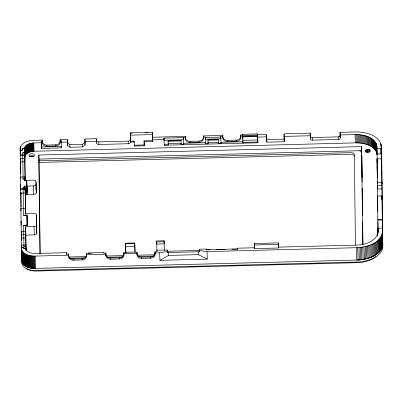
<?xml version="1.0" encoding="UTF-8"?>
<svg xmlns="http://www.w3.org/2000/svg" width="403" height="403" viewBox="0 0 403 403"><rect width="100%" height="100%" fill="white"/><g stroke="black" fill="none" stroke-linecap="round" stroke-linejoin="round"><path stroke-width="0.6" d="M20.16 148.259L20.165 150.097L22.407 150.037L22.392 148.591L24.633 148.536C25.122 144.365 30.245 143.075 33.781 142.939L41.252 142.748L41.237 141.312L42.229 141.287L42.214 140.113L33.751 140.335C28.553 140.556 21.314 142.33 20.16 148.259L20.352 155.805M20.558 161.019L20.694 159.845M24.669 148.007L25.193 180.453M377.994 229.7L377.455 196.054L381.938 195.939L382.482 231.559L382.326 228.103L377.843 228.224C380.049 240.097 365.803 245.13 356.378 245.1L278.468 247.135L278.478 248.006L254.57 248.631L254.429 243.533L278.337 242.908L278.478 248.006M21.772 260.847C21.848 263.804 24.502 265.864 27.001 266.937A13.707 7.959 -1.9 0 0 34.028 268.438L356.816 260.071C366.745 259.653 380.558 256.268 382.759 244.943L382.326 228.103M382.759 244.943L382.371 231.831M382.785 244.198L382.719 245.392A26.16 15.193 -1.9 0 1 381.56 248.928L380.019 251.17A26.16 15.193 -1.9 0 1 376.639 254.228L373.757 255.991A26.16 15.193 -1.9 0 1 368.669 258.106L364.891 259.119A26.16 15.193 -1.9 0 1 358.872 259.97L356.816 260.071L356.408 247.704C366.332 247.286 380.15 243.901 382.351 232.581M20.634 160.122L20.578 162.605L20.477 159.517M20.699 162.152L20.755 173.683M24.915 156.581C25.691 152.591 30.563 151.402 34.059 151.251L355.31 142.874C363.531 142.743 375.757 145.151 377.132 154.898L376.82 145.972C374.775 136.672 363.163 134.466 355.038 134.567L340.097 134.955L340.187 137.791A1.995 1.622 -0.7 0 1 338.248 139.468L312.35 140.143A1.995 1.622 -0.7 0 1 310.305 138.572L310.179 133.131L285.027 133.786L284.039 134.39L284.236 141.715L266.806 142.168L266.605 134.844L265.602 134.29L257.507 134.506M365.38 150.757C366.025 149.115 368.463 149.065 369.798 149.845L370.312 150.485L370.14 151.332C368.957 152.47 366.811 152.601 365.602 151.452L365.38 150.757L365.415 151.911M42.214 140.113L42.28 142.692A4.483 3.652 -0.7 0 0 46.879 146.224L55.846 145.992A4.483 3.652 -0.7 0 0 60.208 142.224L60.148 139.65L67.246 139.463L67.351 142.702L69.91 144.667L82.61 144.339L85.033 142.244L84.927 139L96.272 138.708L96.312 139.922A2.489 2.03 -0.7 0 0 98.871 141.886L128.214 141.121A2.494 2.03 -0.7 0 0 130.637 139.03M67.246 139.463L67.387 145.307L69.941 147.271L82.64 146.944L85.063 144.848L85.033 142.244M376.82 145.972L376.881 148.757L380.367 148.667L381.359 148.062C381.379 135.262 365.244 131.645 355.003 131.962L340.061 132.35L340.097 134.955M377.415 178.121L377.057 154.057L380.548 153.966L381.535 153.362L381.359 148.062M68.51 254.056L68.525 255.21L35.152 256.081C29.782 256.253 21.304 254.338 21.349 247.613L23.591 247.553L23.601 248.424L25.842 248.364C26.427 252.51 31.625 253.532 35.121 253.477L66.5 252.661L66.52 254.107L68.51 254.056L68.57 256.62A4.483 3.652 -0.7 0 0 73.175 260.152L82.141 259.915A4.483 3.652 -0.7 0 0 86.499 256.152L86.438 253.588L88.433 253.537L88.428 252.958L103.868 252.555L103.873 253.134L105.863 253.079L105.924 255.643A4.483 3.652 -0.7 0 0 110.528 259.174L119.495 258.943A4.483 3.652 -0.7 0 0 123.857 255.18L123.797 252.616L125.786 252.56L125.519 243.226L134.733 242.984L135 252.318L136.995 252.268L137.055 254.832A4.483 3.652 -0.7 0 0 141.66 258.363L150.626 258.132A4.483 3.652 -0.7 0 0 154.984 254.364L154.923 251.799L156.918 251.749L156.898 250.162L167.356 250.031L167.371 251.351L159.669 252.837L159.915 260.338L168.509 255.416L198.432 254.641L207.273 259.099L207.026 251.603L199.289 250.52L199.273 249.2L206.21 249.019L206.245 250.152M167.411 252.57L199.329 251.739L199.314 250.414L167.396 251.245L167.411 252.57L167.371 251.351M257.582 133.917L257.598 135.07L242.656 135.463L242.641 134.31L257.582 133.917L257.648 135.952M152.399 137.247L185.41 136.395L185.471 138.959A4.483 3.652 -0.7 0 0 190.075 142.491L199.042 142.259A4.483 3.652 -0.7 0 0 203.404 138.491L203.344 135.927L222.768 135.423L222.829 137.987A4.483 3.652 -0.7 0 0 227.433 141.518L236.4 141.282A4.483 3.652 -0.7 0 0 240.757 137.519L240.747 136.36A4.483 3.652 -0.7 0 1 236.385 140.128L227.418 140.36A4.483 3.652 -0.7 0 1 222.814 136.829L222.829 137.987M242.682 136.305L257.623 135.917L257.855 142.783L242.908 143.171L242.707 136.058L240.712 136.113L240.697 134.955L242.566 134.904M60.163 140.808L61.16 140.778L61.362 147.906L41.444 148.425L41.252 142.748M203.359 137.085L205.349 137.035L205.399 139.206L220.839 138.803L220.789 136.632L222.778 136.577L222.768 135.423M205.354 137.468L220.794 137.065M242.687 136.884L257.633 136.491L257.855 142.783M67.276 142.068L61.175 142.229L61.16 140.778M185.41 136.395L185.425 137.554L164.011 138.113L164.026 139.544L152.546 139.846L152.304 132.265L130.386 132.834L130.416 135.146L152.329 134.577L152.304 132.265M257.663 137.106L266.63 136.869M284.06 136.416L310.209 135.735M130.617 141.231L134.128 141.141L134.199 141.947L130.683 142.037L130.386 132.834M168.061 140.788L181.012 140.451L181.053 140.914L168.101 141.251L168.061 140.788L168.197 144.828L164.212 144.934L164.217 145.221L242.908 143.171L242.893 141.725L220.98 142.294L220.99 143.453L218.502 143.518L218.366 139.473L207.908 139.745L208.044 143.79L205.55 143.856L205.349 137.035M310.179 133.131L310.275 135.967A1.995 1.622 -0.7 0 0 312.32 137.539L338.218 136.864A1.995 1.622 -0.7 0 0 340.157 135.186L340.061 132.35M266.403 139.574L284.573 139.1M85.063 144.848L84.957 141.604L96.302 141.312L96.342 142.526A2.489 2.03 -0.7 0 0 98.901 144.491L128.25 143.725A2.494 2.03 -0.7 0 0 130.673 141.634L130.597 137.811M41.444 148.425L41.423 146.974L61.347 146.455L61.362 147.906M144.294 145.77L144.224 144.959L134.264 145.216L134.33 146.027L144.294 145.77L144.088 140.879L152.53 140.657L152.601 141.468L144.158 141.69M181.012 140.451L181.149 144.491L183.637 144.425L183.622 143.267L205.535 142.697L205.55 143.856M24.472 151.16L24.392 148.687L22.644 148.732L22.659 150.178L20.17 150.243L20.593 178.191L20.493 177.083L24.986 176.962L25.082 178.076L24.744 155.664L20.256 155.78M24.392 148.687L24.442 152.737L22.689 152.782L23.067 176.882M22.694 152.928L24.689 152.873L24.966 161.185M20.226 154.974L24.719 154.853L24.689 152.873M40.038 254.001L38.839 155.034L361.587 146.621L361.703 150.097M20.316 158.737L24.805 158.616M40.119 253.668L38.97 159.089L361.718 150.677M38.809 160.802L350.832 152.666A3.486 2.025 -1.9 0 1 354.343 154.606L355.446 245.336M20.397 161.966L24.885 161.85M38.859 162.424L350.887 154.289A3.486 2.025 -1.9 0 1 354.398 156.223M381.495 159.346L381.958 188.881L377.475 188.997L377.001 158.883L380.492 158.792L381.495 159.346L381.671 164.646L381.535 153.362M24.82 180.922L24.754 179.068L23.011 179.113L22.986 177.018M23.434 208.754L23.112 187.506L24.855 187.46L24.84 186.015L26.583 185.969L26.512 180.468L24.774 180.514L24.754 179.068M26.83 186.105L33.555 185.929A2.494 1.446 -1.9 0 0 36.028 184.418L35.993 181.526A2.494 1.446 -1.9 0 0 33.484 180.146L26.759 180.317L26.83 186.105L27.107 194.417L33.832 194.241A2.494 1.446 -1.9 0 0 36.305 192.73L35.993 181.526M25.938 249.885L25.802 245.024L21.319 245.14L21.45 248.999L20.634 188.654L25.117 188.539L25.107 187.602L23.112 187.652M20.669 189.672L25.152 189.551L25.238 193.027L25.439 210.406L25.359 208.361L20.875 208.477L20.956 210.522L20.961 210.074M377.289 182.473L381.772 182.358M20.755 193.143L25.238 193.027M27.107 194.417L25.364 194.463L25.601 213.892M377.389 185.521L381.873 185.405M23.57 225.413L27.308 225.317M25.903 248.062L25.953 249.094L25.58 226.808L34.048 226.587A2.494 1.446 -1.9 0 0 36.522 225.076L36.396 214.804A2.494 1.446 -1.9 0 0 33.887 213.419L25.424 213.64L25.359 208.361M377.742 219.741L382.225 219.625M377.757 220.144L382.24 220.028M21.158 231.569L25.636 231.453M21.258 234.611L25.737 234.491M21.339 238.082L25.822 237.966M156.646 241.981L164.117 241.785L164.107 240.772L156.631 240.964L156.696 244.062L164.167 243.865L164.117 241.785M23.827 246.379L25.817 246.324L25.802 245.024M25.671 249.568L25.57 246.475L23.827 246.52L23.812 245.074M21.848 261.628L21.349 247.467L23.837 247.402L23.848 248.273L25.59 248.228L25.57 246.475M231.962 249.25L237.609 249.099L237.589 248.203L254.56 247.759L254.57 248.631M125.786 252.273L135 252.031M89.073 253.291L91.546 253.225M123.812 253.769L137.01 253.427L136.995 252.268M154.938 252.958L159.669 252.837M207.026 251.603L356.408 247.704M69.024 257.003L86.64 256.545M106.14 256.036L123.756 255.578M136.97 255.235L155.215 254.756M138.305 256.454L153.956 256.046M159.915 260.338L207.273 259.099M130.416 133.176L132.295 133.131M145.443 132.789L147.946 132.723M42.28 142.692L42.265 141.534A4.483 3.652 -0.7 0 0 46.869 145.07L55.836 144.833A4.483 3.652 -0.7 0 0 60.193 141.07L60.148 139.65M185.471 138.959L185.461 137.801A4.483 3.652 -0.7 0 0 190.06 141.332L199.027 141.1A4.483 3.652 -0.7 0 0 203.389 137.332L203.344 135.927M242.772 140.355L257.713 139.967M242.843 142.385L257.784 141.997M23.006 178.967L25.001 178.917L24.986 176.962M23.45 215.142L27.182 215.041L27.323 225.695M26.039 250.228L25.857 235.12L34.326 234.899A2.494 1.446 -1.9 0 0 36.799 233.387L36.396 214.804M125.529 243.805L134.743 243.563M125.595 246.581L134.809 246.344M206.21 249.019L206.22 249.739L237.594 248.928M209.998 249.82L206.22 249.739M216.275 249.653L225.06 249.427M86.454 254.746L105.878 254.238L105.863 253.079M69.81 258.242L85.406 257.849M107.243 257.3L122.839 256.902M68.57 256.62L68.555 255.462A4.483 3.652 -0.7 0 0 73.16 258.993L82.126 258.761A4.483 3.652 -0.7 0 0 86.489 254.993L86.438 253.588M105.924 255.643L105.913 254.489A4.483 3.652 -0.7 0 0 110.513 258.021L119.479 257.784A4.483 3.652 -0.7 0 0 123.842 254.021L123.797 252.616M137.055 254.832L137.04 253.673A4.483 3.652 -0.7 0 0 141.644 257.205L150.611 256.973A4.483 3.652 -0.7 0 0 154.974 253.21L154.984 254.364M21.772 260.887L21.863 261.733A13.707 7.959 -1.9 0 0 24.815 265.733L29.701 267.834L35.565 268.448L35.152 256.081M381.44 156.616L381.747 158.837L382.785 247.417A26.16 15.193 -1.9 0 1 381.631 250.953L380.084 253.195A26.16 15.193 -1.9 0 1 376.704 256.258L373.823 258.016A26.16 15.193 -1.9 0 1 368.74 260.137L364.957 261.144A26.16 15.193 -1.9 0 1 358.937 262L34.099 270.468A13.707 7.959 -1.9 0 1 27.066 268.962L24.885 267.758A13.707 7.959 -1.9 0 1 21.933 263.764L21.737 254.746M278.423 245.362L278.518 247.467M254.515 245.986L254.615 248.092M218.366 139.473L218.406 139.937L207.948 140.214L207.908 139.745M103.868 252.555L103.898 252.903M88.428 252.958L88.453 253.306M130.527 136.884L130.617 139.257M381.817 160.862L381.722 159.674A26.16 15.193 -1.9 0 0 381.465 158.495M20.84 193.299L20.906 194.412L20.896 192.624M21.152 222.577L21.087 221.464L21.152 225.604M377.41 184.03L377.379 183.022M20.739 186.564L20.639 184.498L20.76 190.78M380.367 148.667L380.548 153.966M266.605 134.844L266.806 142.168M381.298 145.725L381.747 158.837L381.656 157.644A26.16 15.193 -1.9 0 0 381.399 156.47M381.193 144.984L381.359 149.931M381.44 152.405L381.606 157.351M381.026 144.249L381.213 149.815M380.8 143.518L380.84 144.758M381.938 195.939L382.089 200.009L381.958 188.881M382.266 233.327L382.674 245.689M382.115 234.067L382.528 246.435M381.908 234.808L382.316 247.175M381.636 235.543L382.044 247.91M381.298 236.274L381.712 248.636M380.906 236.989L381.319 249.356M380.452 237.699L380.865 250.061M379.938 238.395L380.351 250.757M376.734 145.357L377.012 153.669M376.598 144.748L376.876 153.059M377.001 158.883L377.183 164.182M376.407 144.143L376.684 152.455M376.17 143.544L376.442 151.855M379.374 239.075L379.782 251.442M375.878 142.959L376.155 151.271M377.455 196.054L377.606 200.125L377.606 199.671M375.536 142.38L375.813 150.692M378.749 239.74L379.158 252.107M375.148 141.816L375.425 150.123M377.843 228.224L377.999 231.675L378.009 230.833M377.888 231.952L377.928 233.136M374.709 141.262L374.986 149.568M378.069 240.389L378.477 252.752M377.676 233.8L377.717 234.989M374.226 140.723L374.503 149.029M377.279 235.025L377.319 236.213M377.334 241.014L377.747 253.381M373.692 140.199L373.969 148.506M376.553 241.624L376.966 253.991M373.118 139.69L373.395 148.002M372.498 139.201L372.775 147.513M375.722 242.213L376.135 254.575M371.838 138.728L372.115 147.04M374.845 242.772L375.253 255.139M371.138 138.279L371.415 146.591M370.402 137.851L370.674 146.163M373.919 243.311L374.332 255.678M369.627 137.448L369.904 145.755M369.798 149.845L369.858 151.583M372.956 243.825L373.364 256.192M368.816 137.065L369.093 145.377M369.037 149.498L369.133 152.394M371.949 244.309L372.357 256.676M367.974 136.708L368.246 145.015M368.095 149.352L368.191 152.248M370.906 244.767L371.314 257.134M367.098 136.37L367.375 144.682M367.355 149.392L367.45 152.289M366.881 149.488L366.977 152.384M366.196 136.063L366.473 144.375M369.823 245.195L370.236 257.557M365.904 149.946L365.984 152.263M365.269 135.786L365.541 144.098M365.541 150.329L365.576 151.488M368.715 245.593L369.123 257.955M364.312 135.534L364.589 143.841M367.571 245.956L367.979 258.323M363.34 135.307L363.617 143.619M366.403 246.288L366.811 258.655M362.342 135.111L362.619 143.423M365.209 246.591L365.617 258.953M361.33 134.945L361.607 143.256M360.307 134.804L360.579 143.115M363.99 246.853L364.403 259.22M359.264 134.698L359.541 143.01M362.755 247.084L363.168 259.451M358.217 134.617L358.494 142.929M361.506 247.281L361.914 259.648M357.159 134.572L357.436 142.884M360.242 247.442L360.655 259.809M356.101 134.552L356.373 142.864M358.972 247.568L359.38 259.93M355.038 134.567L355.31 142.874M357.693 247.654L358.101 260.021M284.039 134.39L284.236 141.715M242.641 134.31L242.808 139.206M240.697 134.955L240.757 137.519M237.589 248.203L237.624 249.341M220.789 136.632L220.99 143.453M199.289 250.52L199.329 251.739M198.331 251.598L198.432 254.641M183.637 144.425L183.436 137.604L183.481 139.765L164.056 140.274L164.011 138.113M168.409 252.379L168.509 255.416M164.026 139.544L164.217 145.221M167.356 250.031L167.396 251.245M164.107 240.772L164.419 250.308M156.631 240.964L156.969 251.099M152.329 134.577L152.601 141.468M154.923 251.799L154.959 252.741M144.088 140.879L144.224 144.959M134.128 141.141L134.33 146.027M134.733 242.984L135.055 251.719M130.673 141.634L130.683 142.037M125.519 243.226L125.872 253.175M66.5 252.661L66.566 254.55M41.237 141.312L41.423 146.974M38.839 155.034L38.97 159.089M36.028 184.418L36.305 192.73M36.522 225.076L36.799 233.387M33.781 142.939L34.059 151.251M33.328 142.959L33.605 151.271M32.88 142.989L33.157 151.301M32.431 143.035L32.708 151.347M33.555 185.929L33.832 194.241M31.988 143.09L32.26 151.402M31.545 143.161L31.822 151.473M34.048 226.587L34.326 234.899M31.112 143.241L31.384 151.553M34.482 256.091L34.89 268.453M30.683 143.337L30.955 151.644M30.26 143.438L30.537 151.75M33.812 256.076L34.22 268.443M29.847 143.559L30.124 151.871M29.444 143.685L29.721 151.996M33.142 256.046L33.555 268.413M29.056 143.826L29.328 152.138M32.482 256.001L32.89 268.363M28.673 143.977L28.951 152.289M28.306 144.138L28.583 152.45M31.822 255.93L32.235 268.297M27.953 144.309L28.225 152.621M27.611 144.491L27.888 152.797M31.172 255.845L31.585 268.207M27.283 144.677L27.56 152.989M26.976 144.879L27.253 153.19M30.532 255.739L30.945 268.101M26.684 145.085L26.961 153.397M26.407 145.297L26.684 153.608M29.903 255.613L30.316 267.98M26.15 145.518L26.427 153.83M25.908 145.75L26.185 154.057M25.691 145.982L25.963 154.294M29.288 255.472L29.701 267.834M26.86 183.284L27.172 192.684M25.49 146.224L25.767 154.535M26.598 182.942L26.925 192.836L26.87 188.498M25.308 146.465L25.585 154.777M26.583 185.969L26.87 194.624M25.147 146.717L25.424 155.029M28.684 255.311L29.097 267.678M25.011 146.969L25.288 155.281M24.895 147.226L25.167 155.538M27.243 216.9L27.53 225.554M24.795 147.483L25.072 155.795M24.724 147.745L24.996 156.057M26.976 216.431L27.283 225.705M24.633 148.536L24.946 158.001M28.099 255.134L28.507 267.496M24.533 153.014L24.618 155.487M24.442 152.737L24.543 155.83M25.001 178.917L25.062 180.7M27.53 254.938L27.938 267.305M25.107 187.602L25.384 195.908M25.117 188.539L25.152 189.551M24.84 186.015L24.956 190.554M26.976 254.726L27.384 267.093M25.58 226.808L25.857 235.12M26.442 254.505L26.855 266.867M26.034 249.407L26.074 250.59M25.842 248.364L25.898 249.815M25.928 254.263L26.341 266.625M25.59 248.228L25.631 249.462M25.439 254.006L25.852 266.368M24.971 253.734L25.384 266.096M24.533 253.447L24.941 265.814M20.714 146.324L20.755 147.563M24.115 253.149L24.523 265.517M20.286 147.478L20.346 149.337M20.205 147.871L20.352 152.198M23.722 252.842L24.135 265.209M23.359 252.52L23.767 264.887M23.021 252.192L23.434 264.554M22.719 251.85L23.127 264.217M22.442 251.497L22.85 263.864M22.195 251.14L22.603 263.507M21.979 250.777L22.387 263.144M21.792 250.404L22.205 262.771M21.641 250.026L22.054 262.393M21.52 249.643L21.933 262.01M27.449 225.604L27.404 224.421L27.409 225.489M27.197 225.393L27.137 223.811L27.147 225.237M381.883 182.614C381.737 178.519 382.009 187.032 381.863 182.902M377.399 182.735L377.354 181.405L377.41 183.123M27.011 189.198C26.759 182.292 27.238 196.412 26.986 189.561M26.769 189.062C26.432 179.844 27.066 198.679 26.729 189.541M381.712 171.683L381.787 174.121L381.646 166.081L381.727 168.786M377.243 168.902L377.163 166.197L377.304 174.237L377.309 173.965M377.51 186.282L377.818 211.389M377.943 222.058L378.079 233.357M361.829 155.568L362.096 177.511M362.226 188.166L362.499 210.739M362.635 222.023L362.901 243.966M361.773 155.059L362.101 181.975M362.176 188.241L362.504 215.202M362.584 222.078L362.861 244.671M361.587 146.621L362.776 244.959M340.157 135.186L340.187 137.791M338.218 136.864L338.248 139.468M312.32 137.539L312.35 140.143M310.275 135.967L310.305 138.572M278.337 242.908L278.357 244.354L254.449 244.979L254.429 243.533M236.385 140.128L236.4 141.282M227.418 140.36L227.433 141.518M218.502 143.518L218.486 142.36L208.029 142.632L208.044 143.79M203.389 137.332L203.404 138.491M199.027 141.1L199.042 142.259M190.06 141.332L190.075 142.491M181.149 144.491L181.133 143.332L168.182 143.669L168.197 144.828M150.611 256.973L150.626 258.132M141.644 257.205L141.66 258.363M128.214 141.121L128.25 143.725M123.842 254.021L123.857 255.18M119.479 257.784L119.495 258.943M110.513 258.021L110.528 259.174M98.871 141.886L98.901 144.491M96.272 138.708L96.342 142.526M86.489 254.993L86.499 256.152M84.927 139L84.957 141.604M82.61 144.339L82.64 146.944M82.126 258.761L82.141 259.915M73.16 258.993L73.175 260.152M69.91 144.667L69.941 147.271M67.351 142.702L67.387 145.307M60.193 141.07L60.208 142.224M55.836 144.833L55.846 145.992M46.869 145.07L46.879 146.224M26.925 188.755L26.981 193.148M27.344 223.242L27.374 225.745M23.913 244.928L23.57 225.267L27.056 225.176L26.936 215.192L23.45 215.283L23.364 208.411M20.986 192.538L21.163 206.991M21.46 231.493L21.566 240.294M20.493 177.083L20.634 188.654M21.319 245.14L21.349 247.467M29.298 156.515A2.74 1.592 -1.9 0 1 34.043 156.394M30.427 156.515A4.982 2.892 -1.9 0 1 33.006 156.45M36.582 222.743A2.494 1.446 -1.9 0 1 36.673 223.111M36.179 189.46A2.494 1.446 -1.9 0 1 36.27 189.833M361.657 150.687A7.476 4.342 -1.9 0 1 361.728 151.251M26.155 268.257A11.208 6.508 -1.9 0 0 35.681 271.053L356.937 262.68A23.666 13.742 -1.9 0 0 376.004 256.515M359.582 150.672A7.476 4.342 -1.9 0 1 361.738 153.12M36.164 187.279L36.265 190.997L36.169 187.299M36.613 224.159L36.713 227.881L36.618 224.179M30.26 156.636A2.74 1.592 -1.9 0 0 34.356 155.15A2.74 1.592 -1.9 0 0 30.23 153.881A2.74 1.592 -1.9 0 0 30.26 156.636"/></g></svg>
